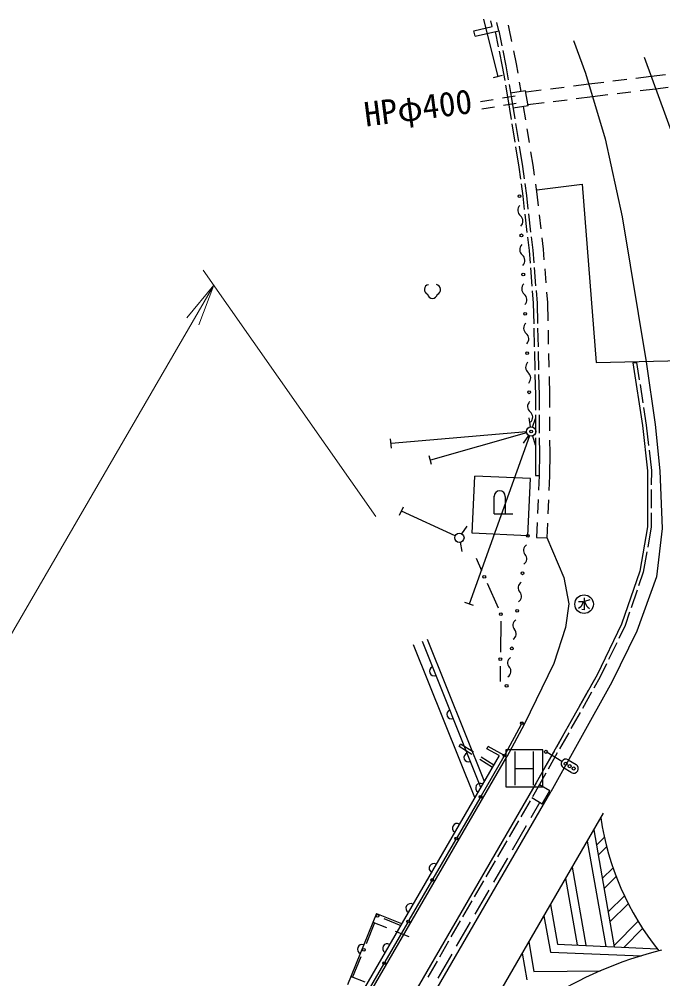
# Model space of a CAD drawing. Units: millimetres, scale not verified. Extents: x 40000 to 680000, y 20000 to 380000.
# Drawn here: x 75311 to 110041, y 282715 to 334471 of the extents above; entities that cross this region are included whole.
import ezdxf
from ezdxf.enums import TextEntityAlignment as Align

# ---------------------------------------------------------------- set-up
doc = ezdxf.new("R2010")
doc.units = ezdxf.units.MM
doc.header["$LTSCALE"] = 1000
for name, color, linetype, lineweight in [('M-BGD', 7, 'Continuous', 25), ('M-BGD-EXST', 7, 'Continuous', 25), ('M-STR-HTXT', 7, 'Continuous', 13), ('M-STR-STRC', 7, 'Continuous', 25)]:
    doc.layers.add(name, color=color, linetype=linetype, lineweight=lineweight)
doc.layers.add('M-BMK-HTXT', color=7, linetype='Continuous')
doc.styles.add('ＭＳ ゴシック', font='')
doc.styles.get('ＭＳ ゴシック').set_extended_font_data('MS Gothic')

# ---------------------------------------------------------------- blocks, each defined once
blk = doc.blocks.new('open_arrow')
at = {"color": 0, "linetype": 'Continuous', "lineweight": -2}
blk.add_lwpolyline([(7.5, 1.25), (0, 0), (7.5, -1.25)], dxfattribs=at)

msp = doc.modelspace()

# ---------------------------------------------------------------- linework, layer by layer
at = {"layer": 'M-BGD'}
for p, q in [((100358, 334471), (101135, 331367)), ((99911, 333547), (99841, 333838)), ((101190, 333852), (101358, 333026)), ((101692, 334156), (101737, 333974)), ((101737, 333974), (101882, 333261)), ((100994, 333812), (101162, 332988)), ((101212, 332743), (101379, 331919)), ((101408, 332781), (101576, 331956)), ((101981, 332771), (102126, 332059)), ((101379, 331919), (101508, 331166)), ((101576, 331956), (101705, 331201)), ((102126, 332059), (102211, 331560)), ((101378, 331428), (100893, 331306)), ((108591, 331295), (109405, 331397)), ((109405, 331397), (110181, 331493)), ((101550, 330920), (101679, 330168)), ((101747, 330955), (101876, 330200)), ((102296, 331067), (102381, 330568)), ((103977, 330721), (104722, 330813)), ((105218, 330875), (106041, 330978)), ((106041, 330978), (106854, 331079)), ((107351, 331141), (108095, 331234)), ((108816, 330618), (109651, 330722)), ((109651, 330722), (110338, 330808)), ((102067, 330314), (101384, 330204)), ((102631, 330610), (101829, 330474)), ((102767, 329807), (102631, 330610)), ((102659, 330556), (103481, 330659)), ((105369, 330189), (106245, 330298)), ((106245, 330298), (107080, 330402)), ((107576, 330464), (108320, 330556)), ((100891, 330125), (100207, 330016)), ((100954, 329730), (100271, 329621)), ((102130, 329919), (101447, 329809)), ((101679, 330168), (101856, 329069)), ((101876, 330200), (102053, 329101)), ((102767, 329807), (101961, 329670)), ((102514, 329764), (102629, 329047)), ((102745, 329862), (102757, 329863)), ((102757, 329863), (103633, 329972)), ((104129, 330034), (104873, 330127)), ((101895, 328823), (102054, 327835)), ((102093, 328854), (102252, 327866)), ((102709, 328553), (102828, 327813)), ((102292, 327620), (102469, 326520)), ((102094, 327589), (102271, 326490)), ((102908, 327319), (103023, 326602)), ((103023, 326602), (103096, 326062)), ((102271, 326490), (102360, 325835)), ((102469, 326520), (102558, 325862)), ((102394, 325587), (102483, 324931)), ((102592, 325614), (102681, 324956)), ((103164, 325566), (103237, 325026)), ((102483, 324931), (102567, 324204)), ((102681, 324956), (102766, 324227)), ((103237, 325026), (103308, 324413)), ((102596, 323956), (102711, 322963)), ((102794, 323978), (102909, 322985)), ((103365, 323916), (103451, 323171)), ((102739, 322714), (102823, 321988)), ((102938, 322737), (103022, 322007)), ((103509, 322675), (103580, 322062)), ((102823, 321988), (102878, 321318)), ((103022, 322007), (103077, 321333)), ((103580, 322062), (103625, 321500)), ((102898, 321069), (102978, 320072)), ((103097, 321084), (103178, 320087)), ((103666, 321001), (103726, 320254)), ((102998, 319823), (103053, 319154)), ((103198, 319838), (103252, 319164)), ((103766, 319755), (103812, 319193)), ((103053, 319154), (103078, 318049)), ((103252, 319164), (103277, 318056)), ((103812, 319193), (103834, 318199)), ((103083, 317799), (103106, 316800)), ((103283, 317806), (103306, 316806)), ((103846, 317699), (103863, 316949)), ((103112, 316550), (103134, 315550)), ((103311, 316556), (103334, 315556)), ((103874, 316449), (103891, 315700)), ((108429, 315929), (108627, 315959)), ((108627, 315959), (108772, 315012)), ((103140, 315300), (103165, 314195)), ((103340, 315306), (103365, 314198)), ((103902, 315200), (103925, 314205)), ((108810, 314764), (108961, 313776)), ((103165, 314195), (103168, 313389)), ((103365, 314198), (103368, 313390)), ((103925, 314205), (103928, 313519)), ((103169, 313139), (103174, 312139)), ((103369, 313140), (103374, 312140)), ((108999, 313529), (109144, 312582)), ((103930, 313019), (103933, 312269)), ((102683, 312211), (95375, 311591)), ((102692, 312164), (97500, 310689)), ((109144, 312582), (109269, 311479)), ((95396, 311342), (95354, 311840)), ((102848, 311997), (99593, 302928)), ((103175, 311889), (103178, 311082)), ((103375, 311890), (103378, 311082)), ((103935, 311769), (103938, 311082)), ((103178, 311082), (103173, 309862)), ((103378, 311082), (103373, 309862)), ((103938, 311082), (103933, 309848)), ((109297, 311231), (109422, 310128)), ((97568, 310449), (97432, 310930)), ((109422, 310128), (109421, 309355)), ((99756, 306753), (99901, 309832)), ((102898, 309690), (99901, 309832)), ((102753, 306611), (102898, 309690)), ((103173, 309862), (103373, 309862)), ((103373, 309862), (103337, 309066)), ((103933, 309848), (103896, 309047)), ((109421, 309105), (109420, 308105)), ((103314, 308567), (103280, 307818)), ((103874, 308547), (103840, 307798)), ((95837, 307718), (96047, 308172)), ((98836, 306608), (95942, 307945)), ((109419, 307855), (109418, 307083)), ((103257, 307318), (103221, 306523)), ((103817, 307298), (103781, 306497)), ((109418, 307083), (109225, 305987)), ((102753, 306611), (99756, 306753)), ((103221, 306523), (103781, 306497)), ((99961, 305407), (100256, 304741)), ((109181, 305741), (108988, 304645)), ((108988, 304645), (108737, 303914)), ((100561, 304056), (101153, 302724)), ((108657, 303677), (108333, 302731)), ((99828, 302844), (99358, 303013)), ((108252, 302494), (108002, 301763)), ((101300, 302007), (101278, 300331)), ((108002, 301763), (107662, 301061)), ((99893, 292493), (96589, 300734)), ((97053, 300921), (100211, 293042)), ((97332, 301032), (100402, 293371)), ((107552, 300836), (107116, 299936)), ((107007, 299711), (106667, 299009)), ((101268, 299581), (101257, 298744)), ((106490, 299102), (106139, 298481)), ((106667, 299009), (106315, 298385)), ((106017, 298264), (105525, 297393)), ((106192, 298167), (105700, 297296)), ((105402, 297175), (104911, 296304)), ((105577, 297078), (105086, 296208)), ((102397, 296434), (101534, 294830)), ((104788, 296086), (104296, 295216)), ((104963, 295990), (104471, 295119)), ((99050, 295237), (99129, 295364)), ((99738, 294808), (99050, 295237)), ((99817, 294935), (99129, 295364)), ((100552, 295120), (100625, 295251)), ((101205, 294756), (100552, 295120)), ((101630, 294690), (100625, 295251)), ((100850, 294115), (100162, 294543)), ((101461, 294699), (100237, 292588)), ((100930, 294242), (100241, 294671)), ((104173, 294998), (103682, 294127)), ((104348, 294901), (103857, 294030)), ((103559, 293909), (103209, 293289)), ((103734, 293813), (103382, 293188)), ((103209, 293289), (78450, 250644)), ((103382, 293188), (103004, 292537)), ((103382, 293188), (103936, 292875)), ((95663, 278436), (103997, 292803)), ((100162, 292459), (98938, 290349)), ((102974, 292487), (103537, 292160)), ((103537, 292160), (103936, 292875)), ((102878, 292321), (102376, 291456)), ((103407, 292236), (102916, 291390)), ((102251, 291240), (101749, 290375)), ((102665, 290958), (101912, 289660)), ((98862, 290219), (97638, 288109)), ((101623, 290159), (101121, 289294)), ((100996, 289078), (100494, 288213)), ((101661, 289228), (100908, 287931)), ((97563, 287979), (96339, 285869)), ((100368, 287997), (99866, 287132)), ((100657, 287498), (99904, 286201)), ((99740, 286916), (99238, 286051)), ((94586, 286236), (93035, 282383)), ((94586, 286236), (95945, 285689)), ((94043, 284620), (94501, 285758)), ((94399, 285772), (95135, 285476)), ((94989, 285966), (95908, 285596)), ((96264, 285739), (95039, 283629)), ((99113, 285835), (98611, 284970)), ((99653, 285769), (98899, 284471)), ((95599, 285290), (96335, 284993)), ((98485, 284754), (97983, 283889)), ((93305, 282786), (93763, 283924)), ((97858, 283673), (97356, 282808)), ((98648, 284039), (97895, 282742)), ((94964, 283499), (93740, 281389)), ((93222, 282847), (93957, 282551))]:
    msp.add_line(p, q, dxfattribs=at)
for points in [[(99841, 333838), (100827, 334074), (100753, 334378)], [(99911, 333547), (101190, 333852), (101081, 334300)], [(105218, 333326), (105867, 331556), (106931, 328015), (107839, 323819), (109151, 315985), (109630, 312610), (109883, 310121), (110008, 307004), (109705, 304403), (108642, 301458), (107284, 298706), (103997, 292803)], [(103235, 325272), (105691, 325572), (106451, 315954), (114943, 316159), (115031, 314929), (130532, 311588)], [(108429, 315929), (108946, 312555), (109222, 310117), (109218, 307100), (108794, 304695), (107816, 301839), (106490, 299102), (103207, 293287)], [(103781, 306509), (104698, 304357), (104966, 302931), (104784, 301664), (104156, 299719), (102565, 296429), (101630, 294690)], [(101205, 294756), (76596, 252337), (76305, 251886)], [(76652, 251685), (76938, 252128), (101630, 294690)]]:
    msp.add_lwpolyline(points, dxfattribs=at)
for centre, radius in [((102303, 324928), 75), ((102408, 322812), 75), ((102513, 320696), 75), ((102618, 318580), 75), ((102722, 316464), 75), ((102827, 314348), 75), ((102932, 312232), 75), ((102753, 306611), 75), ((100409, 304398), 75), ((102468, 304586), 75), ((101305, 302382), 75), ((102183, 302561), 75), ((101899, 300536), 75), ((101273, 299956), 75), ((101614, 298511), 75), ((102432, 296500), 75), ((102432, 296500), 60), ((102432, 296500), 50), ((101499, 294763), 75), ((101499, 294763), 60), ((101499, 294763), 50), ((100199, 292524), 75), ((100199, 292524), 60), ((100199, 292524), 50), ((98900, 290284), 75), ((98900, 290284), 60), ((98900, 290284), 50), ((97601, 288044), 75), ((97601, 288044), 60), ((97601, 288044), 50), ((94641, 286106), 75), ((96301, 285804), 75), ((96301, 285804), 60), ((96301, 285804), 50), ((93903, 284272), 75), ((95002, 283564), 75), ((95002, 283564), 60), ((95002, 283564), 50)]:
    msp.add_circle(centre, radius, dxfattribs=at)
for centre, radius, start, end in [((102591, 324162), 375, 134.669, 231.0061), ((102119, 323578), 375, 314.669, 51.0061), ((102696, 322046), 375, 134.669, 231.0061), ((102224, 321462), 375, 314.669, 51.0061), ((102801, 319930), 375, 134.669, 231.0061), ((102329, 319346), 375, 314.669, 51.0061), ((102906, 317814), 375, 134.669, 231.0061), ((102434, 317230), 375, 314.669, 51.0061), ((103011, 315698), 375, 134.669, 231.0061), ((102539, 315114), 375, 314.669, 51.0061), ((103116, 313582), 375, 134.669, 231.0061), ((102644, 312998), 375, 314.669, 51.0061), ((102855, 305828), 336, 120.8636, 223.1359), ((102365, 305369), 336, 300.8636, 43.1359), ((102570, 303803), 336, 120.8636, 223.1359), ((102081, 303344), 336, 300.8636, 43.1359), ((102286, 301778), 336, 120.8636, 223.1359), ((101796, 301319), 336, 300.8636, 43.1359), ((102001, 299753), 336, 120.8636, 223.1359), ((97702, 299302), 250, 111.8422, 291.8422), ((101511, 299294), 336, 300.8636, 43.1359), ((98632, 296981), 250, 111.8422, 291.8422), ((99562, 294661), 250, 111.8422, 291.8422), ((100192, 293008), 250, 59.8801, 239.8801), ((98937, 290846), 250, 59.8801, 239.8801), ((97683, 288683), 250, 59.8801, 239.8801), ((96428, 286521), 250, 59.8801, 239.8801), ((93810, 284310), 250, 68.0775, 248.0775), ((95173, 284358), 250, 59.8801, 239.8801)]:
    msp.add_arc(centre, radius, start, end, dxfattribs=at)
at = {"layer": 'M-BGD-EXST'}
for p, q in [((102898, 312480), (102830, 312975)), ((103012, 312469), (103171, 312943)), ((102792, 312025), (102512, 311610)), ((103006, 311993), (103152, 311515)), ((100939, 307787), (100941, 308737)), ((101541, 308736), (101539, 307786)), ((100939, 307787), (101939, 307785)), ((99203, 306710), (99483, 307124)), ((99106, 306257), (99193, 305764)), ((105618, 302782), (105493, 302682)), ((105494, 303057), (105744, 303057)), ((105693, 302907), (105618, 302782)), ((105744, 303057), (105693, 302907)), ((105794, 303257), (105793, 302607)), ((106094, 303156), (105819, 303056)), ((105819, 303056), (105918, 302831)), ((105918, 302831), (105993, 302756)), ((105793, 302607), (105668, 302632)), ((105993, 302756), (106093, 302681)), ((101562, 295066), (101562, 293066)), ((103562, 295066), (101562, 295066)), ((103562, 293066), (103562, 295066)), ((102062, 294966), (102062, 293166)), ((103062, 293166), (103062, 294966)), ((104589, 294441), (103802, 294912)), ((104932, 294527), (105361, 294270)), ((102062, 294066), (103062, 294066)), ((105104, 293841), (104675, 294098)), ((101562, 293066), (103562, 293066))]:
    msp.add_line(p, q, dxfattribs=at)
for centre, radius in [((102932, 312232), 250), ((99063, 306503), 250), ((105793, 302921), 500), ((103731, 294955), 83.3), ((104803, 294313), 83.3), ((105018, 294184), 83.3), ((105232, 294056), 83.3)]:
    msp.add_circle(centre, radius, dxfattribs=at)
for centre, radius, start, end in [((97442, 319887), 269, 101.3158, 249.857), ((97775, 319886), 273, 291.1259, 79.5209), ((97612, 319677), 266, 189.2996, 350.1709), ((101241, 308736), 300, 359.8668, 179.8668), ((104803, 294313), 250, 59.0663, 239.0663), ((105232, 294056), 250, 239.0663, 59.0663)]:
    msp.add_arc(centre, radius, start, end, dxfattribs=at)
at = {"layer": 'M-STR-HTXT'}
for p, q in [((94549, 307642), (85236, 320943)), ((59900, 275499), (85809, 320124))]:
    msp.add_line(p, q, dxfattribs=at)
at = {"layer": 'M-STR-STRC'}
for p, q in [((98298, 276932), (106844, 291655)), ((106318, 290749), (107419, 284441)), ((105967, 290144), (106959, 284459)), ((106462, 289930), (106886, 290351)), ((106556, 289389), (107004, 289834)), ((105148, 288734), (105886, 284523)), ((106777, 288128), (107353, 288700)), ((104797, 288129), (105426, 284541)), ((106872, 287588), (107518, 288231)), ((107093, 286327), (107966, 287195)), ((107187, 285787), (108172, 286766)), ((103979, 286718), (104353, 284582)), ((103628, 286114), (103972, 284146)), ((107408, 284503), (108708, 285816)), ((107964, 284420), (108950, 285422)), ((102809, 284703), (103088, 283108)), ((103972, 284146), (108889, 283958)), ((104353, 284582), (109737, 284331)), ((102458, 284099), (102711, 282654)), ((103088, 283108), (106684, 283150))]:
    msp.add_line(p, q, dxfattribs=at)
msp.add_lwpolyline([(109028, 332428), (113362, 320557), (115361, 315091), (118216, 320671), (120018, 324564), (121884, 329400)], dxfattribs=at)
for centre, radius, start, end in [((121529, 293601), 15000, 188.4617, 218.7184), ((114998, 263866), 21000, 103.8321, 141.8723)]:
    msp.add_arc(centre, radius, start, end, dxfattribs=at)

# ---------------------------------------------------------------- block references
at = {"layer": 'M-STR-HTXT', "xscale": 300, "yscale": 300, "rotation": 239.9}
msp.add_blockref('open_arrow', (85809, 320124), dxfattribs=at)

# ---------------------------------------------------------------- texts
at = {"layer": 'M-BMK-HTXT', "style": 'ＭＳ ゴシック'}
msp.add_text('HPφ400', height=1320, rotation=7.221, dxfattribs=at).set_placement((96750, 330353), align=Align.TOP_CENTER)

doc.saveas('drawing.dxf')
